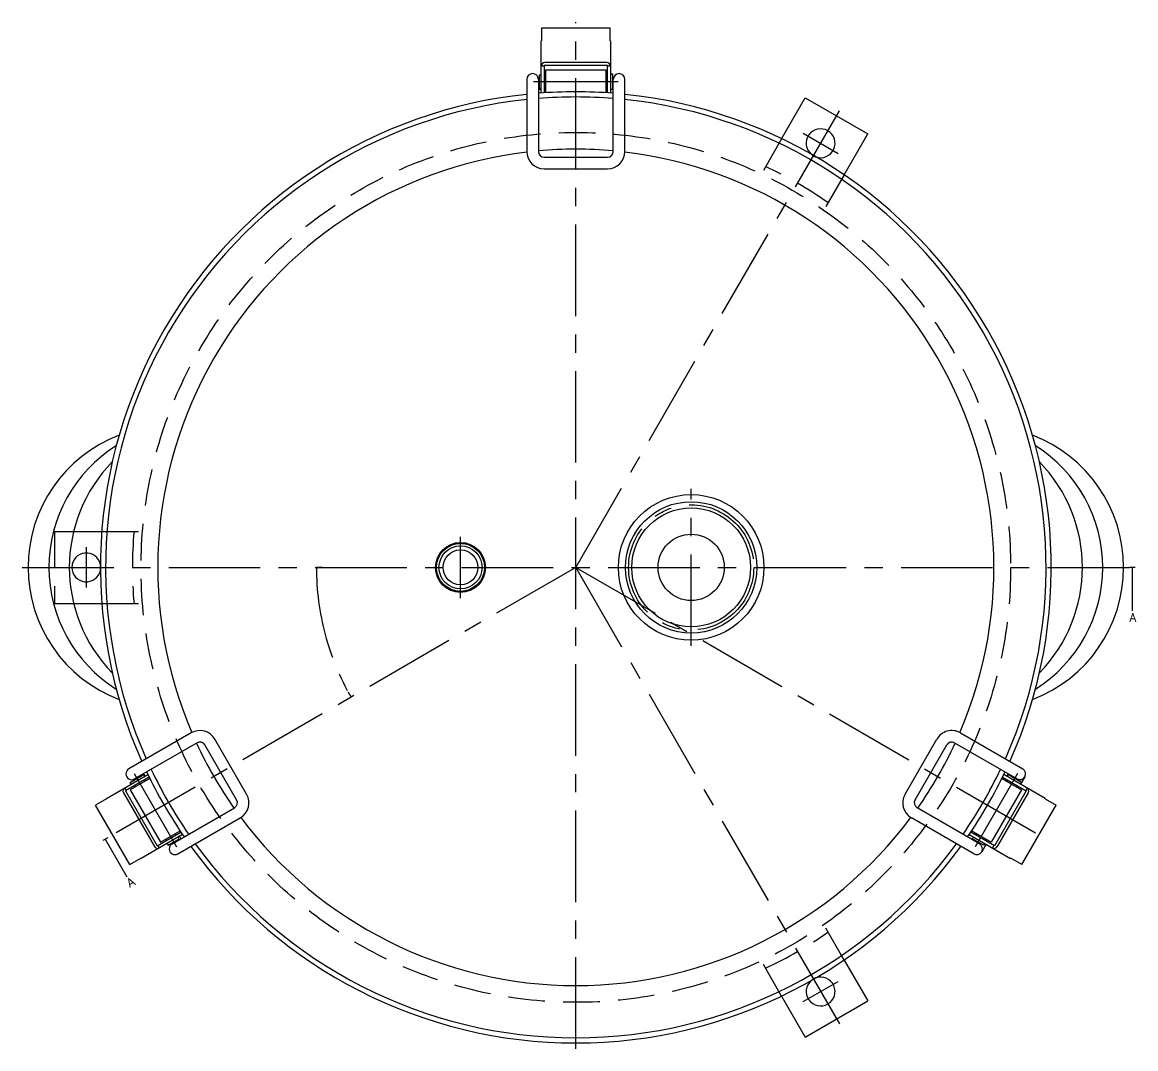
# Model space of a CAD drawing. Extents: x -197 to 717, y -801 to 189.
# Drawn here: x -192 to 194.2, y -166.9 to 189 of the extents above; entities that cross this region are included whole.
import ezdxf

# ---------------------------------------------------------------- set-up
doc = ezdxf.new("R2010")
doc.units = 0
doc.linetypes.add('CENTER', pattern=[50.8, 31.75, -6.35, 6.35, -6.35])
doc.linetypes.add('DASHED', pattern=[19.05, 12.7, -6.35])
doc.layers.get('0').update_dxf_attribs({"linetype": 'CONTINUOUS'})
doc.layers.add('CENTER', color=1, linetype='CONTINUOUS')
doc.styles.get("Standard").update_dxf_attribs({"font": 'txt.shx', "height": 3, "bigfont": 'bigfont.shx'})

msp = doc.modelspace()

# ---------------------------------------------------------------- linework, layer by layer
at = {"color": 7, "linetype": 'CONTINUOUS'}
for p, q in [((11.9, 187), (-11.9, 187)), ((-11.9, 187), (-11.9, 182.56)), ((11.9, 182.56), (11.9, 187)), ((-12, 164.45), (-12, 182.56)), ((-11.9, 182.56), (-12, 182.56)), ((12, 182.56), (11.9, 182.56)), ((12, 182.56), (12, 164.45)), ((-11, 173.8), (-12, 173.8)), ((-11, 174), (-11, 164.52)), ((11, 174), (-11, 174)), ((10.75, 175), (-10.75, 175)), ((11, 164.52), (11, 174)), ((12, 173.8), (11, 173.8)), ((-12, 170.65), (-12.7, 170.65)), ((-12.7, 170.65), (-12.7, 166.15)), ((-10.5, 170.4), (-11, 170.4)), ((-10.5, 172.4), (-10.5, 164.55)), ((10.5, 172.4), (-10.5, 172.4)), ((10.5, 164.55), (10.5, 172.4)), ((11, 170.4), (10.5, 170.4)), ((12, 171.15), (12.7, 171.15)), ((12.7, 171.15), (12.7, 165.65)), ((-17, 169.2), (-17, 144.2)), ((-12.7, 169.68), (-13.06, 169.68)), ((-13, 169.2), (-13, 144.2)), ((-12.7, 166.15), (-12, 166.15)), ((-10.5, 166.4), (-11, 166.4)), ((11, 166.4), (10.5, 166.4)), ((12.7, 169.68), (13.06, 169.68)), ((13, 144.2), (13, 169.2)), ((17, 144.2), (17, 169.2)), ((-12, 165.68), (-13, 165.68)), ((12.7, 165.65), (12, 165.65)), ((12.7, 165.68), (13, 165.68)), ((71.38, 148.64), (79.57, 162.83)), ((79.57, 162.83), (101.23, 150.33)), ((93.03, 136.14), (101.23, 150.33)), ((-11, 142.2), (11, 142.2)), ((-11, 138.2), (11, 138.2)), ((-174.17, 12.5), (-164.41, 12.5)), ((-174.17, -12.5), (-164.41, -12.5)), ((-133.38, -57.38), (-155.03, -69.88)), ((133.38, -57.38), (155.03, -69.88)), ((-131.38, -60.84), (-153.03, -73.34)), ((-117.65, -80.63), (-128.65, -61.57)), ((-114.18, -78.63), (-125.18, -59.57)), ((114.18, -78.63), (125.18, -59.57)), ((117.65, -80.63), (128.65, -61.57)), ((131.38, -60.84), (153.03, -73.34)), ((-162.79, -80.13), (-148.42, -71.83)), ((-147.98, -72.73), (-156.19, -77.47)), ((-154.57, -74.58), (-149.81, -71.83)), ((-147.76, -73.18), (-154.55, -77.11)), ((-149.83, -71.84), (-149.98, -71.58)), ((-149.81, -71.83), (-149.46, -72.43)), ((147.76, -73.18), (154.55, -77.11)), ((147.98, -72.73), (156.19, -77.47)), ((162.79, -80.13), (148.42, -71.83)), ((149.81, -71.83), (149.46, -72.43)), ((154.57, -74.58), (149.81, -71.83)), ((151.15, -72.6), (151.3, -72.34)), ((155.76, -72.61), (154.26, -75.21)), ((-156.52, -76.51), (-156.02, -77.37)), ((-154.22, -75.18), (-154.57, -74.58)), ((-154.55, -77.11), (-144.05, -95.29)), ((-153.3, -73.84), (-153.48, -73.53)), ((-153.07, -75.67), (-152.82, -76.11)), ((-149.61, -73.67), (-149.36, -74.11)), ((154.55, -77.11), (144.05, -95.29)), ((149.61, -73.67), (149.36, -74.11)), ((153.07, -75.67), (152.82, -76.11)), ((154.22, -75.18), (154.57, -74.58)), ((156.52, -76.51), (156.02, -77.37)), ((-162.74, -80.21), (-166.58, -82.43)), ((-162.74, -80.21), (-162.79, -80.13)), ((-156.93, -78.19), (-146.18, -96.81)), ((-156.19, -77.47), (-145.19, -96.53)), ((156.19, -77.47), (145.19, -96.53)), ((156.93, -78.19), (146.18, -96.81)), ((162.74, -80.21), (162.79, -80.13)), ((162.74, -80.21), (166.58, -82.43)), ((-154.68, -103.05), (-166.58, -82.43)), ((-140.03, -95.86), (-118.38, -83.36)), ((140.03, -95.86), (118.38, -83.36)), ((154.68, -103.05), (166.58, -82.43)), ((-138.03, -99.32), (-116.38, -86.82)), ((138.03, -99.32), (116.38, -86.82)), ((-136.42, -92.62), (-150.79, -100.91)), ((-145.19, -96.53), (-136.98, -91.79)), ((-144.05, -95.29), (-137.26, -91.37)), ((-138.86, -92.29), (-138.61, -92.73)), ((136.42, -92.62), (150.79, -100.91)), ((145.19, -96.53), (136.98, -91.79)), ((144.05, -95.29), (137.26, -91.37)), ((138.86, -92.29), (138.61, -92.73)), ((-145.02, -96.43), (-144.52, -97.29)), ((-142.32, -94.29), (-142.07, -94.73)), ((-141.79, -95.72), (-141.44, -96.32)), ((-141.44, -96.32), (-137.54, -94.07)), ((-140.6, -95.84), (-140.42, -96.15)), ((-137.54, -94.07), (-137.89, -93.47)), ((-137.48, -93.23), (-136.98, -94.1)), ((137.54, -94.07), (137.89, -93.47)), ((141.44, -96.32), (137.54, -94.07)), ((138.45, -94.6), (138.3, -94.86)), ((142.26, -95.99), (140.76, -98.59)), ((141.79, -95.72), (141.44, -96.32)), ((142.32, -94.29), (142.07, -94.73)), ((145.02, -96.43), (144.52, -97.29)), ((-154.68, -103.05), (-150.84, -100.83)), ((-150.79, -100.91), (-150.84, -100.83)), ((150.79, -100.91), (150.84, -100.83)), ((154.68, -103.05), (150.84, -100.83)), ((93.03, -136.14), (101.23, -150.33)), ((71.38, -148.64), (79.57, -162.83)), ((79.57, -162.83), (101.23, -150.33))]:
    msp.add_line(p, q, dxfattribs=at)
at = {"color": 3, "linetype": 'DASHED'}
for p, q in [((71.38, 148.64), (64.32, 136.4)), ((93.03, 136.14), (85.97, 123.9)), ((-180.8, 12.5), (-174.17, 12.5)), ((-180.8, 12.5), (-180.8, -12.5)), ((-164.41, 12.5), (-150.28, 12.5)), ((-180.8, -12.5), (-174.17, -12.5)), ((-164.41, -12.5), (-150.28, -12.5)), ((93.03, -136.14), (85.97, -123.9)), ((71.38, -148.64), (64.32, -136.4))]:
    msp.add_line(p, q, dxfattribs=at)
at = {"color": 7}
for points in [[(193, 0, 0), (193, -15.01, 0)], [(-163.23, -94.24, 0), (-155.72, -107.24, 0)]]:
    msp.add_polyline3d(points, dxfattribs=at)
at = {"color": 3, "linetype": 'DASHED'}
msp.add_circle((0, 0), 150.8, dxfattribs=at)
at = {"color": 7, "linetype": 'CONTINUOUS'}
for centre, radius in [((40, 0), 25.25), ((40, 0), 22.78), ((40, 0), 20.62), ((-40, 0), 8.65), ((-40, 0), 8.33), ((40, 0), 11.5), ((-40, 0), 6.05)]:
    msp.add_circle(centre, radius, dxfattribs=at)
at = {"color": 3, "linetype": 'CONTINUOUS'}
msp.add_circle((-40, 0), 7.47, dxfattribs=at)
at = {"color": 7, "linetype": 'CONTINUOUS'}
for centre, radius, start, end in [((-10.75, 173.75), 1.25, 90, 180), ((10.75, 173.75), 1.25, 0, 90), ((-15, 169.2), 2, 360, 180), ((15, 169.2), 2, 0, 180), ((0, 0), 164.89, 95.9177, 204.0823), ((0, 0), 163.1, 95.9829, 204.0171), ((0, 0), 164.89, 85.478, 94.522), ((0, 0), 163.1, 85.4283, 94.5717), ((0, 0), 164.89, 335.9177, 84.0823), ((0, 0), 163.1, 335.9829, 84.0171), ((84.9, 147.05), 5, 250.6074, 229.3926), ((0, 0), 145, 96.7316, 203.2684), ((-11, 144.2), 6, 180, 270), ((0, 0), 145, 84.8562, 95.1438), ((-11, 144.2), 2, 180, 270), ((11, 144.2), 6, 270, 0), ((11, 144.2), 2, 270, 0), ((0, 0), 145, 336.7316, 83.2684), ((-140.99, 0), 49.01, 110.8001, 249.1999), ((140.99, 0), 49.01, 290.8001, 69.1999), ((-132.97, 0), 49.79, 122.0494, 237.9506), ((132.97, 0), 49.79, 302.0494, 57.9506), ((-123.29, 0), 52.39, 135.6856, 224.3144), ((123.29, 0), 52.39, 315.6856, 44.3144), ((-169.8, 0), 5, 10.6074, 349.3926), ((-130.38, -62.57), 6, 30, 120), ((130.38, -62.57), 6, 60, 150), ((0, 0), 145, 204.8562, 215.1438), ((-130.38, -62.57), 2, 30, 120), ((0, 0), 145, 324.8562, 335.1438), ((130.38, -62.57), 2, 60, 150), ((-154.03, -71.61), 2, 120, 300), ((0, 0), 164.89, 205.478, 214.522), ((0, 0), 163.1, 205.4283, 214.5717), ((0, 0), 163.1, 325.4283, 334.5717), ((0, 0), 164.89, 325.478, 334.522), ((154.03, -71.61), 2, 240, 60), ((-155.85, -77.57), 1.25, 120, 210), ((155.85, -77.57), 1.25, 330, 60), ((-119.38, -81.63), 2, 300, 30), ((-119.38, -81.63), 6, 300, 30), ((119.38, -81.63), 6, 150, 240), ((119.38, -81.63), 2, 150, 240), ((0, 0), 145, 216.7316, 323.2684), ((-139.03, -97.59), 2, 120, 300), ((0, 0), 163.1, 215.9829, 324.0171), ((139.03, -97.59), 2, 240, 60), ((-145.1, -96.18), 1.25, 210, 300), ((0, 0), 164.89, 215.9177, 324.0823), ((145.1, -96.18), 1.25, 240, 330), ((84.9, -147.05), 5, 130.6074, 109.3926)]:
    msp.add_arc(centre, radius, start, end, dxfattribs=at)
at = {"color": 3, "linetype": 'DASHED'}
for centre, radius, start, end in [((84.9, 147.05), 5, 229.3926, 250.6074), ((7.5, 12.99), 138.8, 54.8331, 65.1669), ((-15, 0), 138.8, 174.8331, 185.1669), ((-169.8, 0), 5, 349.3926, 10.6074), ((7.5, -12.99), 138.8, 294.8331, 305.1669), ((84.9, -147.05), 5, 109.3926, 130.6074)]:
    msp.add_arc(centre, radius, start, end, dxfattribs=at)
at = {"layer": 'CENTER', "color": 1, "linetype": 'CENTER'}
for p, q in [((0, -166.89), (0, 189)), ((14.7, 168.4), (-14.7, 168.4)), ((0, 0), (91.4, 158.31)), ((78.84, 150.55), (90.96, 143.55)), ((40, -27.25), (40, 27.25)), ((-40, -10.65), (-40, 10.65)), ((-169.8, 7), (-169.8, -7)), ((-192, 0), (192, 0)), ((0, 0), (-162.36, -93.74)), ((0, 0), (162.36, -93.74)), ((0, 0), (91.4, -158.31)), ((194, 0), (192, 0)), ((-88, 0), (-90, 0)), ((-77.94, -45), (-79.67, -46)), ((-153.19, -71.47), (-138.49, -96.93)), ((153.19, -71.47), (138.49, -96.93)), ((-162.36, -93.74), (-164.09, -94.74)), ((78.84, -150.55), (90.96, -143.55))]:
    msp.add_line(p, q, dxfattribs=at)
msp.add_circle((40, 0), 21.7, dxfattribs=at)
for start, end in [(180, 210), (180, 181.2733), (208.7267, 210)]:
    msp.add_arc((0, 0), 90, start, end, dxfattribs=at)

# ---------------------------------------------------------------- texts
at = {"color": 137, "linetype": 'CONTINUOUS'}
msp.add_text('A', height=3, dxfattribs=at).set_placement((192.01, -18.85))
msp.add_text('A', height=3, rotation=30, dxfattribs=at).set_placement((-154.66, -111.06))

doc.saveas('drawing.dxf')
